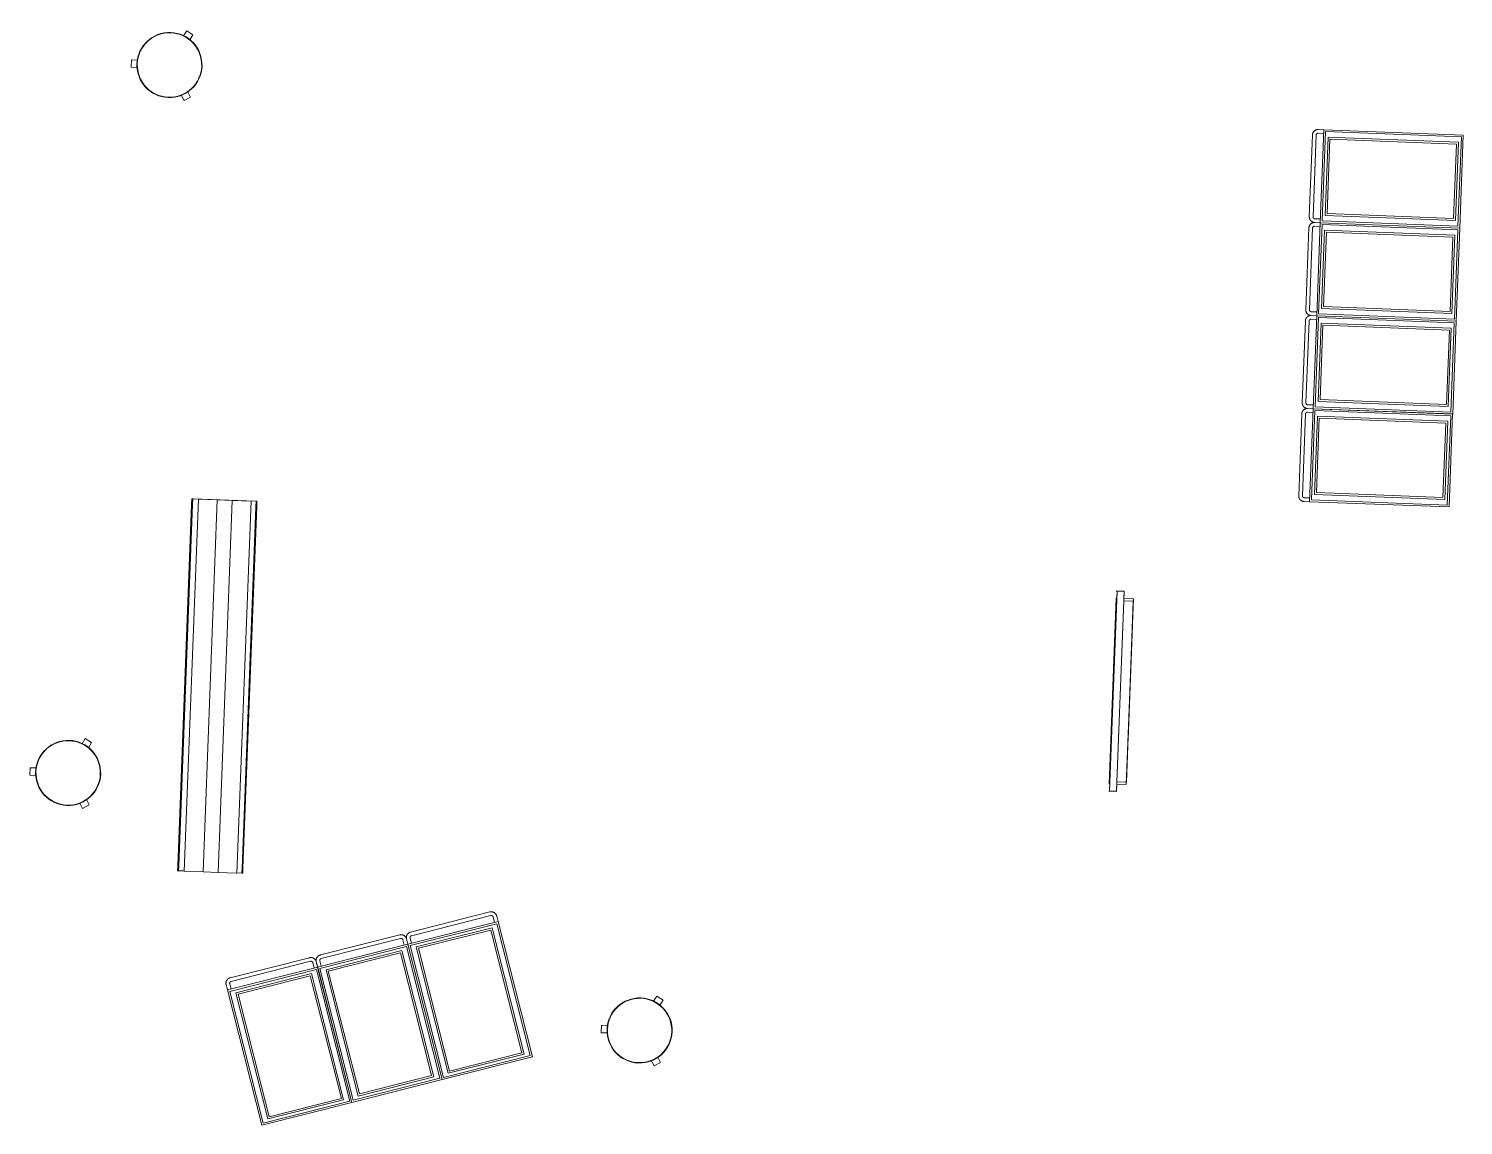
# Model space of a CAD drawing. Header units: millimetres. Extents: x 18438 to 82538, y -3412 to 53720.
# Drawn here: x 54668 to 62376, y 6417 to 12309 of the extents above; entities that cross this region are included whole.
import ezdxf

# ---------------------------------------------------------------- set-up
doc = ezdxf.new("R2010")
doc.units = ezdxf.units.MM
doc.header["$MEASUREMENT"] = 0
doc.layers.add('E-ELEC-EQPM', color=71, linetype='Continuous', lineweight=13)
doc.layers.add('I-FURN', color=40, linetype='Continuous', lineweight=13)

# ---------------------------------------------------------------- blocks, each defined once
blk = doc.blocks.new('New Furniture_Storage Caddy_NS1 - NS1-9646874-GA PLAN - LEVEL 11')
at = {"layer": 'I-FURN', "color": 0, "lineweight": -2}
for p, q in [((294.7, 0), (-205.3, 0)), ((-205.3, 0), (-205.3, -750)), ((294.7, -750), (294.7, 0)), ((-195.3, -740), (-195.3, -10)), ((-195.3, -10), (284.7, -10)), ((254.7, -25), (-165.3, -25)), ((-165.3, -25), (-165.3, -725)), ((-155.3, -715), (-155.3, -35)), ((-155.3, -35), (244.7, -35)), ((244.7, -35), (244.7, -715)), ((254.7, -725), (254.7, -25)), ((284.7, -10), (284.7, -740)), ((-205.3, -750), (-205.3, -780)), ((-205.3, -750), (294.7, -750)), ((284.7, -740), (-195.3, -740)), ((-185.3, -780), (-185.3, -750)), ((-165.3, -725), (254.7, -725)), ((244.7, -715), (-155.3, -715)), ((274.7, -750), (274.7, -780)), ((294.7, -780), (294.7, -750)), ((264.7, -790), (-175.3, -790)), ((-175.3, -810), (264.7, -810))]:
    blk.add_line(p, q, dxfattribs=at)
at = {"layer": 'I-FURN', "color": 0, "lineweight": -2, "flags": 128}
for points in [[(-205.3, -780), (-205.3, -781.2), (-205.2, -782.4), (-205.1, -783.6), (-204.9, -784.8), (-204.7, -786), (-204.4, -787.1), (-204.1, -788.3), (-203.8, -789.4), (-203.4, -790.6), (-202.9, -791.7), (-202.4, -792.8), (-201.9, -793.9), (-201.3, -794.9), (-200.7, -795.9), (-200.1, -796.9), (-199.4, -797.9), (-198.6, -798.9), (-197.9, -799.8), (-197, -800.7), (-196.2, -801.5), (-195.3, -802.3), (-194.4, -803.1), (-193.5, -803.9), (-192.5, -804.6), (-191.5, -805.2), (-190.5, -805.9), (-189.4, -806.5), (-188.4, -807), (-187.3, -807.5), (-186.2, -808), (-185, -808.4), (-183.9, -808.7), (-182.7, -809.1), (-181.6, -809.3), (-180.4, -809.6), (-179.2, -809.7), (-178, -809.9), (-176.8, -810), (-175.6, -810), (-175.3, -810)], [(-175.3, -790), (-175.7, -790), (-176.1, -790), (-176.5, -789.9), (-176.9, -789.9), (-177.3, -789.8), (-177.7, -789.7), (-178.1, -789.6), (-178.4, -789.5), (-178.8, -789.4), (-179.2, -789.2), (-179.6, -789), (-179.9, -788.9), (-180.3, -788.7), (-180.6, -788.5), (-180.9, -788.3), (-181.3, -788), (-181.6, -787.8), (-181.9, -787.5), (-182.2, -787.2), (-182.5, -787), (-182.7, -786.7), (-183, -786.4), (-183.3, -786.1), (-183.5, -785.7), (-183.7, -785.4), (-183.9, -785.1), (-184.1, -784.7), (-184.3, -784.4), (-184.5, -784), (-184.6, -783.6), (-184.8, -783.2), (-184.9, -782.9), (-185, -782.5), (-185.1, -782.1), (-185.2, -781.7), (-185.2, -781.3), (-185.3, -780.9), (-185.3, -780.5), (-185.3, -780.1), (-185.3, -780)], [(264.7, -810), (265.9, -810), (267.1, -809.9), (268.3, -809.8), (269.5, -809.6), (270.7, -809.4), (271.8, -809.1), (273, -808.8), (274.1, -808.5), (275.3, -808.1), (276.4, -807.6), (277.5, -807.1), (278.6, -806.6), (279.6, -806), (280.6, -805.4), (281.6, -804.8), (282.6, -804.1), (283.6, -803.3), (284.5, -802.6), (285.4, -801.7), (286.2, -800.9), (287, -800), (287.8, -799.1), (288.6, -798.2), (289.3, -797.2), (289.9, -796.2), (290.6, -795.2), (291.2, -794.1), (291.7, -793.1), (292.2, -792), (292.7, -790.9), (293.1, -789.7), (293.4, -788.6), (293.8, -787.4), (294, -786.3), (294.3, -785.1), (294.4, -783.9), (294.6, -782.7), (294.7, -781.5), (294.7, -780.3), (294.7, -780)], [(274.7, -780), (274.7, -780.4), (274.7, -780.8), (274.6, -781.2), (274.6, -781.6), (274.5, -782), (274.4, -782.4), (274.3, -782.8), (274.2, -783.1), (274.1, -783.5), (273.9, -783.9), (273.7, -784.3), (273.6, -784.6), (273.4, -785), (273.2, -785.3), (273, -785.6), (272.7, -786), (272.5, -786.3), (272.2, -786.6), (271.9, -786.9), (271.7, -787.2), (271.4, -787.4), (271.1, -787.7), (270.8, -788), (270.4, -788.2), (270.1, -788.4), (269.8, -788.6), (269.4, -788.8), (269.1, -789), (268.7, -789.2), (268.3, -789.3), (267.9, -789.5), (267.6, -789.6), (267.2, -789.7), (266.8, -789.8), (266.4, -789.9), (266, -789.9), (265.6, -790), (265.2, -790), (264.8, -790), (264.7, -790)]]:
    blk.add_lwpolyline(points, dxfattribs=at)
blk = doc.blocks.new('Existing Furniture_Aalto Stool 60_EC4 - EC4A-10015310-GA PLAN - LEVEL 11')
at = {"layer": 'I-FURN', "color": 0, "lineweight": -2}
for p, q in [((20, 205), (-20, 205)), ((-20, 172.8), (-20, 205)), ((20, 205), (20, 172.8)), ((-187.5, -85.2), (-159.6, -69.1)), ((159.6, -69.1), (187.5, -85.2)), ((-187.5, -85.2), (-167.5, -119.8)), ((-139.6, -103.7), (-167.5, -119.8)), ((167.5, -119.8), (139.6, -103.7)), ((167.5, -119.8), (187.5, -85.2))]:
    blk.add_line(p, q, dxfattribs=at)
for radius, start, end in [(175, 360, 180), (173, 360, 180), (173, 0, 180), (175, 180, 360), (173, 180, 360), (173, 180, 0)]:
    blk.add_arc((0, 0), radius, start, end, dxfattribs=at)
blk = doc.blocks.new('New Furniture_Mobile Whiteboard_NR1 - NR1-9722481-GA PLAN - LEVEL 11')
at = {"layer": 'I-FURN', "color": 0, "lineweight": -2}
for p, q in [((-956, -460.4), (1044, -460.4)), ((-956, -561.8), (-956, -460.4)), ((-955.3, -425), (-928.4, -425)), ((-955.3, -430), (-955.3, -425)), ((-928.4, -430), (-955.3, -430)), ((-955.3, -460.4), (-955.3, -430)), ((1014.7, -425), (-928.4, -425)), ((-928.4, -430), (1014.7, -430)), ((1014.7, -425), (1044.7, -425)), ((1044.7, -430), (1014.7, -430)), ((1044, -460.4), (1044, -561.8)), ((1044.7, -430), (1044.7, -425)), ((1044.7, -425), (1044.7, -430)), ((1044.7, -431.5), (1044.7, -425)), ((1044.7, -768.3), (1044.7, -431.5)), ((-956, -561.8), (1044, -561.8)), ((-956, -642.6), (-956, -561.8)), ((1044, -642.6), (1044, -561.8)), ((1044, -642.6), (-956, -642.6)), ((-956, -744), (-956, -642.6)), ((1044, -642.6), (1044, -744)), ((1044, -744), (-956, -744)), ((-955.3, -770), (-955.3, -744)), ((-955.3, -775), (-955.3, -770)), ((-955.3, -770), (-928.4, -770)), ((1014.7, -770), (-928.4, -770)), ((1014.7, -770), (1044.7, -770)), ((1044.7, -775), (1044.7, -768.3)), ((1044.7, -775), (1044.7, -770)), ((1044.7, -770), (1044.7, -775)), ((-928.4, -775), (-955.3, -775)), ((-928.4, -775), (1014.7, -775)), ((1044.7, -775), (1014.7, -775))]:
    blk.add_line(p, q, dxfattribs=at)
blk = doc.blocks.new('Electrical Equipment_Fixed TV Screen_SCR-002 - SCR- Samsung DM75E 48_ Display-V70-GA PLAN - LEVEL 11')
at = {"layer": 'E-ELEC-EQPM', "color": 0, "lineweight": -2}
for p, q in [((-234, 0), (-234, -50.8)), ((-221.2, 0), (-221.2, -50.8)), ((752.2, 0), (-221.2, 0)), ((752.2, -50.8), (752.2, 0)), ((-272, -50.8), (-273, -50.8)), ((-273, -50.8), (-273, -92.3)), ((-234, -50.8), (-272, -50.8)), ((-272, -50.8), (-272, -88.9)), ((-221.2, -50.8), (-272, -50.8)), ((-272, -50.8), (-272, -88.9)), ((803, -50.8), (-272, -50.8)), ((-272, -50.8), (-272, -88.9)), ((-272, -92.3), (-272, -50.8)), ((764.9, 0), (-234, 0)), ((752.2, -50.8), (-221.2, -50.8)), ((522.2, 0), (-92.8, 0)), ((803, -50.8), (752.2, -50.8)), ((764.9, -50.8), (764.9, 0)), ((803, -50.8), (764.9, -50.8)), ((803, -88.9), (803, -50.8)), ((803, -88.9), (803, -50.8)), ((803, -88.9), (803, -50.8)), ((804, -50.8), (803, -50.8)), ((803, -50.8), (803, -92.3)), ((804, -92.3), (804, -50.8)), ((-273, -92.3), (-272, -92.3)), ((-272, -88.9), (-234, -88.9)), ((-272, -88.9), (803, -88.9)), ((-272, -88.9), (803, -88.9)), ((-234, -88.9), (-234, -92.3)), ((-234, -92.3), (764.9, -92.3)), ((764.9, -88.9), (803, -88.9)), ((764.9, -92.3), (764.9, -88.9)), ((803, -92.3), (804, -92.3))]:
    blk.add_line(p, q, dxfattribs=at)

msp = doc.modelspace()

# ---------------------------------------------------------------- block references
at = {"layer": 'E-ELEC-EQPM', "color": 40, "lineweight": 0, "rotation": 267.8165250542618}
msp.add_blockref('Electrical Equipment_Fixed TV Screen_SCR-002 - SCR- Samsung DM75E 48_ Display-V70-GA PLAN - LEVEL 11', (60594.6, 9012.1), dxfattribs=at)
at = {"layer": 'I-FURN', "color": 40, "lineweight": 0}
for name, p, rotation in [('Existing Furniture_Aalto Stool 60_EC4 - EC4A-10015310-GA PLAN - LEVEL 11', (55424.7, 12113.9), 87.81652505426094), ('New Furniture_Storage Caddy_NS1 - NS1-9646874-GA PLAN - LEVEL 11', (62368.4, 11532.6), 267.8165250542613), ('New Furniture_Storage Caddy_NS1 - NS1-9646874-GA PLAN - LEVEL 11', (62349.3, 11033), 267.8165250542613), ('New Furniture_Storage Caddy_NS1 - NS1-9646874-GA PLAN - LEVEL 11', (62330.3, 10533.3), 267.8165250542613), ('New Furniture_Storage Caddy_NS1 - NS1-9646874-GA PLAN - LEVEL 11', (62311.2, 10033.7), 267.8165250542613), ('New Furniture_Mobile Whiteboard_NR1 - NR1-9722481-GA PLAN - LEVEL 11', (55080.3, 8755.7), 87.81652505426094), ('Existing Furniture_Aalto Stool 60_EC4 - EC4A-10015310-GA PLAN - LEVEL 11', (54880.2, 8310.4), 87.81652505426094), ('New Furniture_Storage Caddy_NS1 - NS1-9646874-GA PLAN - LEVEL 11', (57175.4, 6735), 194.218131947785), ('New Furniture_Storage Caddy_NS1 - NS1-9646874-GA PLAN - LEVEL 11', (56690.7, 6612.2), 194.218131947785), ('New Furniture_Storage Caddy_NS1 - NS1-9646874-GA PLAN - LEVEL 11', (56206.1, 6489.4), 194.218131947785), ('Existing Furniture_Aalto Stool 60_EC4 - EC4A-10015310-GA PLAN - LEVEL 11', (57950.3, 6926.5), 87.81652505426094)]:
    msp.add_blockref(name, p, dxfattribs=dict(at, rotation=rotation))

doc.saveas('drawing.dxf')
